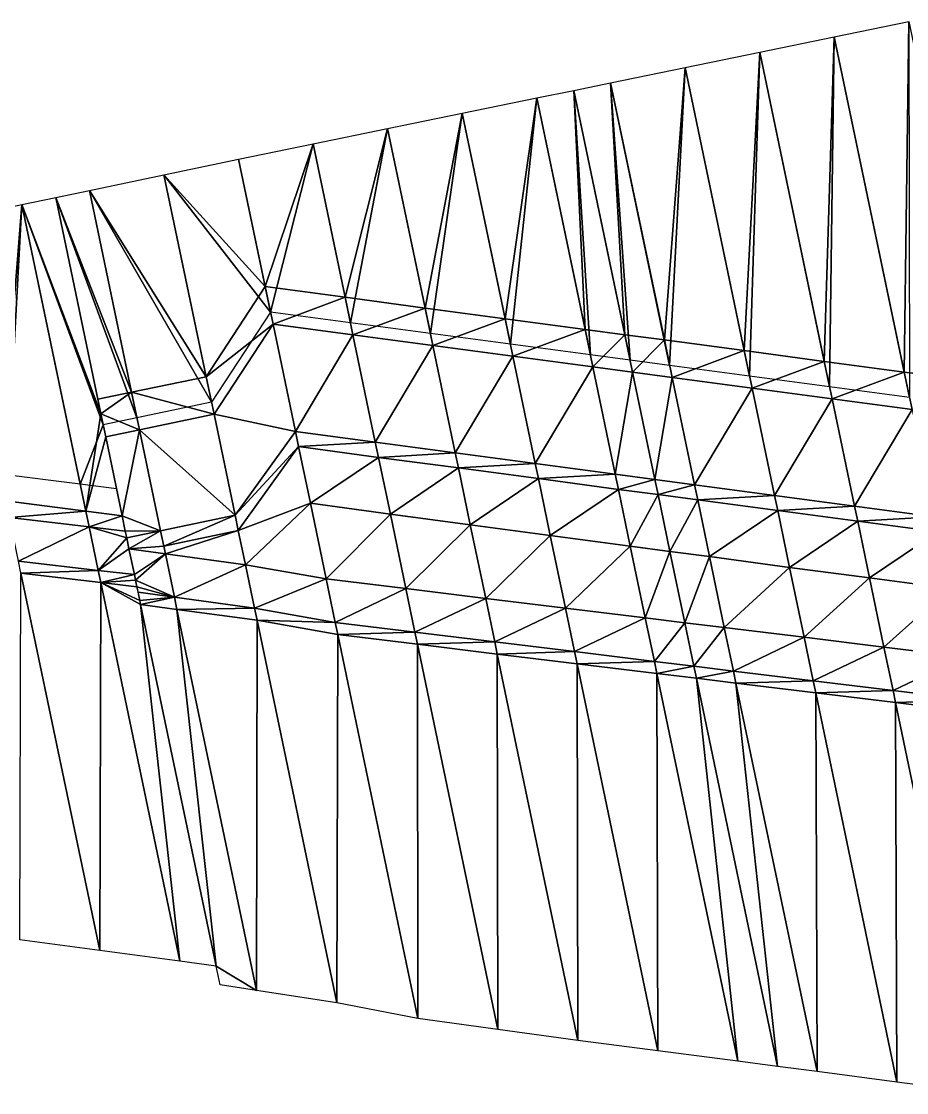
# Model space of a CAD drawing. Header units: metres. Extents: x 1882598 to 1885460, y 3171405 to 3171756.
# Drawn here: x 1883335.12 to 1883346.75, y 3171628.51 to 3171642.58 of the extents above; entities that cross this region are included whole.
import ezdxf

# ---------------------------------------------------------------- set-up
doc = ezdxf.new("R2010")
doc.units = ezdxf.units.M
doc.header["$MEASUREMENT"] = 0
doc.layers.add('Triangles surfaces projet', color=7, linetype='Continuous', true_color=0x848484)

msp = doc.modelspace()

# ---------------------------------------------------------------- linework, layer by layer
at = {"layer": 'Triangles surfaces projet'}
for points in [[(1883346.777, 3171642.58, 150.381), (1883346.717, 3171637.975, 150.27), (1883345.798, 3171642.379, 150.38), (1883346.777, 3171642.58, 150.381)], [(1883346.777, 3171642.58, 150.733), (1883346.787, 3171637.641, 150.611), (1883345.798, 3171642.379, 150.732), (1883346.777, 3171642.58, 150.733)], [(1883346.777, 3171642.58, 150.381), (1883347.766, 3171637.845, 150.262), (1883346.717, 3171637.975, 150.27), (1883346.777, 3171642.58, 150.381)], [(1883344.818, 3171642.177, 150.379), (1883345.798, 3171642.379, 150.38), (1883345.666, 3171638.115, 150.278), (1883344.818, 3171642.177, 150.379)], [(1883345.798, 3171642.379, 150.732), (1883345.736, 3171637.781, 150.62), (1883344.818, 3171642.177, 150.732), (1883345.798, 3171642.379, 150.732)], [(1883345.798, 3171642.379, 150.38), (1883346.717, 3171637.975, 150.27), (1883345.666, 3171638.115, 150.278), (1883345.798, 3171642.379, 150.38)], [(1883346.787, 3171637.641, 150.611), (1883345.736, 3171637.781, 150.62), (1883345.798, 3171642.379, 150.732), (1883346.787, 3171637.641, 150.611)], [(1883344.615, 3171638.256, 150.286), (1883343.839, 3171641.976, 150.379), (1883344.818, 3171642.177, 150.379), (1883344.615, 3171638.256, 150.286)], [(1883344.818, 3171642.177, 150.732), (1883344.685, 3171637.921, 150.628), (1883343.839, 3171641.976, 150.731), (1883344.818, 3171642.177, 150.732)], [(1883344.615, 3171638.256, 150.286), (1883344.818, 3171642.177, 150.379), (1883345.666, 3171638.115, 150.278), (1883344.615, 3171638.256, 150.286)], [(1883345.736, 3171637.781, 150.62), (1883344.685, 3171637.921, 150.628), (1883344.818, 3171642.177, 150.732), (1883345.736, 3171637.781, 150.62)], [(1883342.859, 3171641.775, 150.378), (1883343.839, 3171641.976, 150.379), (1883343.565, 3171638.396, 150.294), (1883342.859, 3171641.775, 150.378)], [(1883343.839, 3171641.976, 150.731), (1883343.634, 3171638.062, 150.636), (1883342.859, 3171641.775, 150.73), (1883343.839, 3171641.976, 150.731)], [(1883343.839, 3171641.976, 150.379), (1883344.615, 3171638.256, 150.286), (1883343.565, 3171638.396, 150.294), (1883343.839, 3171641.976, 150.379)], [(1883344.685, 3171637.921, 150.628), (1883343.634, 3171638.062, 150.636), (1883343.839, 3171641.976, 150.731), (1883344.685, 3171637.921, 150.628)], [(1883342.859, 3171641.775, 150.378), (1883343.044, 3171638.465, 150.298), (1883342.374, 3171641.675, 150.378), (1883342.859, 3171641.775, 150.378)], [(1883343.114, 3171638.131, 150.64), (1883342.374, 3171641.675, 150.73), (1883342.859, 3171641.775, 150.73), (1883343.114, 3171638.131, 150.64)], [(1883343.565, 3171638.396, 150.294), (1883343.044, 3171638.465, 150.298), (1883342.859, 3171641.775, 150.378), (1883343.565, 3171638.396, 150.294)], [(1883343.634, 3171638.062, 150.636), (1883343.114, 3171638.131, 150.64), (1883342.859, 3171641.775, 150.73), (1883343.634, 3171638.062, 150.636)], [(1883341.889, 3171641.576, 150.377), (1883342.374, 3171641.675, 150.378), (1883342.524, 3171638.535, 150.302), (1883341.889, 3171641.576, 150.377)], [(1883342.374, 3171641.675, 150.73), (1883342.594, 3171638.201, 150.644), (1883341.889, 3171641.576, 150.73), (1883342.374, 3171641.675, 150.73)], [(1883342.524, 3171638.535, 150.302), (1883342.374, 3171641.675, 150.378), (1883343.044, 3171638.465, 150.298), (1883342.524, 3171638.535, 150.302)], [(1883342.374, 3171641.675, 150.73), (1883343.114, 3171638.131, 150.64), (1883342.594, 3171638.201, 150.644), (1883342.374, 3171641.675, 150.73)], [(1883341.889, 3171641.576, 150.377), (1883341.473, 3171638.675, 150.31), (1883340.91, 3171641.374, 150.377), (1883341.889, 3171641.576, 150.377)], [(1883341.889, 3171641.576, 150.73), (1883341.543, 3171638.341, 150.652), (1883340.91, 3171641.374, 150.729), (1883341.889, 3171641.576, 150.73)], [(1883341.889, 3171641.576, 150.377), (1883342.524, 3171638.535, 150.302), (1883341.473, 3171638.675, 150.31), (1883341.889, 3171641.576, 150.377)], [(1883342.594, 3171638.201, 150.644), (1883341.543, 3171638.341, 150.652), (1883341.889, 3171641.576, 150.73), (1883342.594, 3171638.201, 150.644)], [(1883340.422, 3171638.815, 150.318), (1883339.93, 3171641.173, 150.376), (1883340.91, 3171641.374, 150.377), (1883340.422, 3171638.815, 150.318)], [(1883340.91, 3171641.374, 150.729), (1883340.492, 3171638.481, 150.66), (1883339.93, 3171641.173, 150.728), (1883340.91, 3171641.374, 150.729)], [(1883340.422, 3171638.815, 150.318), (1883340.91, 3171641.374, 150.377), (1883341.473, 3171638.675, 150.31), (1883340.422, 3171638.815, 150.318)], [(1883341.543, 3171638.341, 150.652), (1883340.492, 3171638.481, 150.66), (1883340.91, 3171641.374, 150.729), (1883341.543, 3171638.341, 150.652)], [(1883339.93, 3171641.173, 150.376), (1883339.371, 3171638.956, 150.326), (1883338.951, 3171640.972, 150.375), (1883339.93, 3171641.173, 150.376)], [(1883339.93, 3171641.173, 150.728), (1883339.441, 3171638.621, 150.668), (1883338.951, 3171640.972, 150.728), (1883339.93, 3171641.173, 150.728)], [(1883339.371, 3171638.956, 150.326), (1883339.93, 3171641.173, 150.376), (1883340.422, 3171638.815, 150.318), (1883339.371, 3171638.956, 150.326)], [(1883340.492, 3171638.481, 150.66), (1883339.441, 3171638.621, 150.668), (1883339.93, 3171641.173, 150.728), (1883340.492, 3171638.481, 150.66)], [(1883338.321, 3171639.096, 150.334), (1883337.971, 3171640.77, 150.374), (1883338.951, 3171640.972, 150.375), (1883338.321, 3171639.096, 150.334)], [(1883338.951, 3171640.972, 150.728), (1883338.39, 3171638.762, 150.676), (1883337.971, 3171640.77, 150.727), (1883338.951, 3171640.972, 150.728)], [(1883338.321, 3171639.096, 150.334), (1883338.951, 3171640.972, 150.375), (1883339.371, 3171638.956, 150.326), (1883338.321, 3171639.096, 150.334)], [(1883339.441, 3171638.621, 150.668), (1883338.39, 3171638.762, 150.676), (1883338.951, 3171640.972, 150.728), (1883339.441, 3171638.621, 150.668)], [(1883337.971, 3171640.77, 150.374), (1883338.321, 3171639.096, 150.334), (1883336.992, 3171640.565, 150.374), (1883337.971, 3171640.77, 150.374)], [(1883337.971, 3171640.77, 150.727), (1883338.39, 3171638.762, 150.676), (1883336.992, 3171640.565, 150.726), (1883337.971, 3171640.77, 150.727)], [(1883337.546, 3171637.913, 150.308), (1883336.014, 3171640.361, 150.373), (1883336.992, 3171640.565, 150.374), (1883337.546, 3171637.913, 150.308)], [(1883336.992, 3171640.565, 150.726), (1883337.616, 3171637.578, 150.65), (1883336.014, 3171640.361, 150.725), (1883336.992, 3171640.565, 150.726)], [(1883338.321, 3171639.096, 150.334), (1883337.546, 3171637.913, 150.308), (1883336.992, 3171640.565, 150.374), (1883338.321, 3171639.096, 150.334)], [(1883337.616, 3171637.578, 150.65), (1883336.992, 3171640.565, 150.726), (1883338.39, 3171638.762, 150.676), (1883337.616, 3171637.578, 150.65)], [(1883336.567, 3171637.708, 150.308), (1883335.569, 3171640.268, 150.373), (1883336.014, 3171640.361, 150.373), (1883336.567, 3171637.708, 150.308)], [(1883336.014, 3171640.361, 150.725), (1883336.637, 3171637.374, 150.649), (1883335.569, 3171640.268, 150.725), (1883336.014, 3171640.361, 150.725)], [(1883336.567, 3171637.708, 150.308), (1883336.014, 3171640.361, 150.373), (1883337.546, 3171637.913, 150.308), (1883336.567, 3171637.708, 150.308)], [(1883336.014, 3171640.361, 150.725), (1883337.616, 3171637.578, 150.65), (1883336.637, 3171637.374, 150.649), (1883336.014, 3171640.361, 150.725)], [(1883335.125, 3171640.175, 150.375), (1883335.569, 3171640.268, 150.375), (1883336.163, 3171637.424, 150.302), (1883335.125, 3171640.175, 150.375)], [(1883335.569, 3171640.268, 150.725), (1883336.192, 3171637.281, 150.649), (1883335.125, 3171640.175, 150.725), (1883335.569, 3171640.268, 150.725)], [(1883336.123, 3171637.616, 150.307), (1883335.569, 3171640.268, 150.373), (1883336.567, 3171637.708, 150.308), (1883336.123, 3171637.616, 150.307)], [(1883336.637, 3171637.374, 150.649), (1883336.192, 3171637.281, 150.649), (1883335.569, 3171640.268, 150.725), (1883336.637, 3171637.374, 150.649)], [(1883334.915, 3171636.284, 150.28), (1883334.146, 3171639.97, 150.374), (1883335.125, 3171640.175, 150.375), (1883334.915, 3171636.284, 150.28)], [(1883335.125, 3171640.175, 150.725), (1883334.842, 3171636.635, 150.639), (1883334.146, 3171639.97, 150.724), (1883335.125, 3171640.175, 150.725)], [(1883335.125, 3171640.175, 150.725), (1883335.892, 3171636.5, 150.631), (1883334.842, 3171636.635, 150.639), (1883335.125, 3171640.175, 150.725)], [(1883335.965, 3171636.149, 150.272), (1883334.915, 3171636.284, 150.28), (1883335.125, 3171640.175, 150.375), (1883335.965, 3171636.149, 150.272)], [(1883335.965, 3171636.149, 150.272), (1883335.125, 3171640.175, 150.375), (1883336.163, 3171637.424, 150.302), (1883335.965, 3171636.149, 150.272)], [(1883335.892, 3171636.5, 150.631), (1883335.125, 3171640.175, 150.725), (1883336.192, 3171637.281, 150.649), (1883335.892, 3171636.5, 150.631)], [(1883337.546, 3171637.913, 150.308), (1883338.321, 3171639.096, 150.334), (1883338.424, 3171638.603, 150.838), (1883337.546, 3171637.913, 150.308)], [(1883339.371, 3171638.956, 150.326), (1883338.424, 3171638.603, 150.838), (1883338.321, 3171639.096, 150.334), (1883339.371, 3171638.956, 150.326)], [(1883339.371, 3171638.956, 150.326), (1883339.474, 3171638.462, 150.83), (1883338.424, 3171638.603, 150.838), (1883339.371, 3171638.956, 150.326)], [(1883339.474, 3171638.462, 150.83), (1883339.371, 3171638.956, 150.326), (1883340.422, 3171638.815, 150.318), (1883339.474, 3171638.462, 150.83)], [(1883339.474, 3171638.462, 150.83), (1883340.422, 3171638.815, 150.318), (1883340.525, 3171638.322, 150.822), (1883339.474, 3171638.462, 150.83)], [(1883340.525, 3171638.322, 150.822), (1883340.422, 3171638.815, 150.318), (1883341.473, 3171638.675, 150.31), (1883340.525, 3171638.322, 150.822)], [(1883341.473, 3171638.675, 150.31), (1883341.576, 3171638.182, 150.814), (1883340.525, 3171638.322, 150.822), (1883341.473, 3171638.675, 150.31)], [(1883342.524, 3171638.535, 150.302), (1883341.576, 3171638.182, 150.814), (1883341.473, 3171638.675, 150.31), (1883342.524, 3171638.535, 150.302)], [(1883337.649, 3171637.419, 150.812), (1883337.546, 3171637.913, 150.308), (1883338.424, 3171638.603, 150.838), (1883337.649, 3171637.419, 150.812)], [(1883338.718, 3171637.194, 150.867), (1883337.649, 3171637.419, 150.812), (1883338.424, 3171638.603, 150.838), (1883338.718, 3171637.194, 150.867)], [(1883338.718, 3171637.194, 150.867), (1883338.424, 3171638.603, 150.838), (1883339.474, 3171638.462, 150.83), (1883338.718, 3171637.194, 150.867)], [(1883342.524, 3171638.535, 150.302), (1883342.627, 3171638.042, 150.806), (1883341.576, 3171638.182, 150.814), (1883342.524, 3171638.535, 150.302)], [(1883343.044, 3171638.465, 150.298), (1883342.627, 3171638.042, 150.806), (1883342.524, 3171638.535, 150.302), (1883343.044, 3171638.465, 150.298)], [(1883338.718, 3171637.194, 150.867), (1883339.474, 3171638.462, 150.83), (1883339.768, 3171637.054, 150.859), (1883338.718, 3171637.194, 150.867)], [(1883339.474, 3171638.462, 150.83), (1883340.525, 3171638.322, 150.822), (1883339.768, 3171637.054, 150.859), (1883339.474, 3171638.462, 150.83)], [(1883343.044, 3171638.465, 150.298), (1883343.147, 3171637.972, 150.802), (1883342.627, 3171638.042, 150.806), (1883343.044, 3171638.465, 150.298)], [(1883343.565, 3171638.396, 150.294), (1883343.147, 3171637.972, 150.802), (1883343.044, 3171638.465, 150.298), (1883343.565, 3171638.396, 150.294)], [(1883343.668, 3171637.903, 150.798), (1883343.147, 3171637.972, 150.802), (1883343.565, 3171638.396, 150.294), (1883343.668, 3171637.903, 150.798)], [(1883343.565, 3171638.396, 150.294), (1883344.615, 3171638.256, 150.286), (1883343.668, 3171637.903, 150.798), (1883343.565, 3171638.396, 150.294)], [(1883340.819, 3171636.914, 150.851), (1883339.768, 3171637.054, 150.859), (1883340.525, 3171638.322, 150.822), (1883340.819, 3171636.914, 150.851)], [(1883340.525, 3171638.322, 150.822), (1883341.576, 3171638.182, 150.814), (1883340.819, 3171636.914, 150.851), (1883340.525, 3171638.322, 150.822)], [(1883344.718, 3171637.762, 150.79), (1883343.668, 3171637.903, 150.798), (1883344.615, 3171638.256, 150.286), (1883344.718, 3171637.762, 150.79)], [(1883344.718, 3171637.762, 150.79), (1883344.615, 3171638.256, 150.286), (1883345.666, 3171638.115, 150.278), (1883344.718, 3171637.762, 150.79)], [(1883340.819, 3171636.914, 150.851), (1883341.576, 3171638.182, 150.814), (1883341.87, 3171636.774, 150.843), (1883340.819, 3171636.914, 150.851)], [(1883341.87, 3171636.774, 150.843), (1883341.576, 3171638.182, 150.814), (1883342.627, 3171638.042, 150.806), (1883341.87, 3171636.774, 150.843)], [(1883344.718, 3171637.762, 150.79), (1883345.666, 3171638.115, 150.278), (1883345.769, 3171637.622, 150.782), (1883344.718, 3171637.762, 150.79)], [(1883346.717, 3171637.975, 150.27), (1883345.769, 3171637.622, 150.782), (1883345.666, 3171638.115, 150.278), (1883346.717, 3171637.975, 150.27)], [(1883342.921, 3171636.633, 150.835), (1883341.87, 3171636.774, 150.843), (1883342.627, 3171638.042, 150.806), (1883342.921, 3171636.633, 150.835)], [(1883343.147, 3171637.972, 150.802), (1883342.921, 3171636.633, 150.835), (1883342.627, 3171638.042, 150.806), (1883343.147, 3171637.972, 150.802)], [(1883342.921, 3171636.633, 150.835), (1883343.147, 3171637.972, 150.802), (1883343.441, 3171636.564, 150.831), (1883342.921, 3171636.633, 150.835)], [(1883343.441, 3171636.564, 150.831), (1883343.147, 3171637.972, 150.802), (1883343.668, 3171637.903, 150.798), (1883343.441, 3171636.564, 150.831)], [(1883346.82, 3171637.482, 150.774), (1883345.769, 3171637.622, 150.782), (1883346.717, 3171637.975, 150.27), (1883346.82, 3171637.482, 150.774)], [(1883346.717, 3171637.975, 150.27), (1883347.766, 3171637.845, 150.262), (1883346.82, 3171637.482, 150.774), (1883346.717, 3171637.975, 150.27)], [(1883337.649, 3171637.419, 150.812), (1883336.567, 3171637.708, 150.308), (1883337.546, 3171637.913, 150.308), (1883337.649, 3171637.419, 150.812)], [(1883343.441, 3171636.564, 150.831), (1883343.668, 3171637.903, 150.798), (1883343.961, 3171636.494, 150.827), (1883343.441, 3171636.564, 150.831)], [(1883343.668, 3171637.903, 150.798), (1883344.718, 3171637.762, 150.79), (1883343.961, 3171636.494, 150.827), (1883343.668, 3171637.903, 150.798)], [(1883336.163, 3171637.424, 150.503), (1883336.123, 3171637.616, 150.307), (1883336.567, 3171637.708, 150.308), (1883336.163, 3171637.424, 150.503)], [(1883336.163, 3171637.424, 150.503), (1883336.567, 3171637.708, 150.308), (1883336.67, 3171637.215, 150.812), (1883336.163, 3171637.424, 150.503)], [(1883337.649, 3171637.419, 150.812), (1883336.67, 3171637.215, 150.812), (1883336.567, 3171637.708, 150.308), (1883337.649, 3171637.419, 150.812)], [(1883345.012, 3171636.354, 150.819), (1883343.961, 3171636.494, 150.827), (1883344.718, 3171637.762, 150.79), (1883345.012, 3171636.354, 150.819)], [(1883345.769, 3171637.622, 150.782), (1883345.012, 3171636.354, 150.819), (1883344.718, 3171637.762, 150.79), (1883345.769, 3171637.622, 150.782)], [(1883345.012, 3171636.354, 150.819), (1883345.769, 3171637.622, 150.782), (1883346.063, 3171636.214, 150.811), (1883345.012, 3171636.354, 150.819)], [(1883345.769, 3171637.622, 150.782), (1883346.82, 3171637.482, 150.774), (1883346.063, 3171636.214, 150.811), (1883345.769, 3171637.622, 150.782)], [(1883336.226, 3171637.122, 150.295), (1883335.965, 3171636.149, 150.272), (1883336.163, 3171637.424, 150.302), (1883336.226, 3171637.122, 150.295)], [(1883336.67, 3171637.215, 150.812), (1883336.226, 3171637.122, 150.811), (1883336.163, 3171637.424, 150.503), (1883336.67, 3171637.215, 150.812)], [(1883337.649, 3171637.419, 150.812), (1883337.926, 3171636.094, 150.84), (1883336.67, 3171637.215, 150.812), (1883337.649, 3171637.419, 150.812)], [(1883338.718, 3171637.194, 150.867), (1883337.926, 3171636.094, 150.84), (1883337.649, 3171637.419, 150.812), (1883338.718, 3171637.194, 150.867)], [(1883346.063, 3171636.214, 150.811), (1883346.82, 3171637.482, 150.774), (1883347.114, 3171636.074, 150.803), (1883346.063, 3171636.214, 150.811)], [(1883335.892, 3171636.5, 150.631), (1883336.192, 3171637.281, 150.649), (1883336.368, 3171636.439, 150.627), (1883335.892, 3171636.5, 150.631)], [(1883336.226, 3171637.122, 150.295), (1883336.442, 3171636.087, 150.268), (1883335.965, 3171636.149, 150.272), (1883336.226, 3171637.122, 150.295)], [(1883336.442, 3171636.087, 150.832), (1883336.226, 3171637.122, 150.811), (1883336.67, 3171637.215, 150.812), (1883336.442, 3171636.087, 150.832)], [(1883336.947, 3171635.889, 150.839), (1883336.442, 3171636.087, 150.832), (1883336.67, 3171637.215, 150.812), (1883336.947, 3171635.889, 150.839)], [(1883336.947, 3171635.889, 150.839), (1883336.67, 3171637.215, 150.812), (1883337.926, 3171636.094, 150.84), (1883336.947, 3171635.889, 150.839)], [(1883338.759, 3171636.995, 151.071), (1883337.926, 3171636.094, 150.84), (1883338.718, 3171637.194, 150.867), (1883338.759, 3171636.995, 151.071)], [(1883338.759, 3171636.995, 151.071), (1883338.718, 3171637.194, 150.867), (1883339.768, 3171637.054, 150.859), (1883338.759, 3171636.995, 151.071)], [(1883337.967, 3171635.894, 151.044), (1883337.926, 3171636.094, 150.84), (1883338.759, 3171636.995, 151.071), (1883337.967, 3171635.894, 151.044)], [(1883338.915, 3171636.25, 151.086), (1883337.967, 3171635.894, 151.044), (1883338.759, 3171636.995, 151.071), (1883338.915, 3171636.25, 151.086)], [(1883338.759, 3171636.995, 151.071), (1883339.768, 3171637.054, 150.859), (1883339.81, 3171636.854, 151.063), (1883338.759, 3171636.995, 151.071)], [(1883338.915, 3171636.25, 151.086), (1883338.759, 3171636.995, 151.071), (1883339.81, 3171636.854, 151.063), (1883338.915, 3171636.25, 151.086)], [(1883339.768, 3171637.054, 150.859), (1883340.819, 3171636.914, 150.851), (1883339.81, 3171636.854, 151.063), (1883339.768, 3171637.054, 150.859)], [(1883339.966, 3171636.109, 151.078), (1883338.915, 3171636.25, 151.086), (1883339.81, 3171636.854, 151.063), (1883339.966, 3171636.109, 151.078)], [(1883339.81, 3171636.854, 151.063), (1883340.819, 3171636.914, 150.851), (1883340.861, 3171636.714, 151.055), (1883339.81, 3171636.854, 151.063)], [(1883340.861, 3171636.714, 151.055), (1883339.966, 3171636.109, 151.078), (1883339.81, 3171636.854, 151.063), (1883340.861, 3171636.714, 151.055)], [(1883341.87, 3171636.774, 150.843), (1883340.861, 3171636.714, 151.055), (1883340.819, 3171636.914, 150.851), (1883341.87, 3171636.774, 150.843)], [(1883341.016, 3171635.969, 151.07), (1883339.966, 3171636.109, 151.078), (1883340.861, 3171636.714, 151.055), (1883341.016, 3171635.969, 151.07)], [(1883340.861, 3171636.714, 151.055), (1883341.87, 3171636.774, 150.843), (1883341.912, 3171636.574, 151.047), (1883340.861, 3171636.714, 151.055)], [(1883341.912, 3171636.574, 151.047), (1883341.016, 3171635.969, 151.07), (1883340.861, 3171636.714, 151.055), (1883341.912, 3171636.574, 151.047)], [(1883342.921, 3171636.633, 150.835), (1883341.912, 3171636.574, 151.047), (1883341.87, 3171636.774, 150.843), (1883342.921, 3171636.633, 150.835)], [(1883341.912, 3171636.574, 151.047), (1883342.067, 3171635.829, 151.062), (1883341.016, 3171635.969, 151.07), (1883341.912, 3171636.574, 151.047)], [(1883342.921, 3171636.633, 150.835), (1883342.963, 3171636.433, 151.039), (1883341.912, 3171636.574, 151.047), (1883342.921, 3171636.633, 150.835)], [(1883342.963, 3171636.433, 151.039), (1883342.067, 3171635.829, 151.062), (1883341.912, 3171636.574, 151.047), (1883342.963, 3171636.433, 151.039)], [(1883342.963, 3171636.433, 151.039), (1883342.921, 3171636.633, 150.835), (1883343.441, 3171636.564, 150.831), (1883342.963, 3171636.433, 151.039)], [(1883343.483, 3171636.364, 151.035), (1883342.963, 3171636.433, 151.039), (1883343.441, 3171636.564, 150.831), (1883343.483, 3171636.364, 151.035)], [(1883343.483, 3171636.364, 151.035), (1883343.441, 3171636.564, 150.831), (1883343.961, 3171636.494, 150.827), (1883343.483, 3171636.364, 151.035)], [(1883343.118, 3171635.689, 151.054), (1883342.067, 3171635.829, 151.062), (1883342.963, 3171636.433, 151.039), (1883343.118, 3171635.689, 151.054)], [(1883343.483, 3171636.364, 151.035), (1883343.118, 3171635.689, 151.054), (1883342.963, 3171636.433, 151.039), (1883343.483, 3171636.364, 151.035)], [(1883343.961, 3171636.494, 150.827), (1883344.003, 3171636.295, 151.031), (1883343.483, 3171636.364, 151.035), (1883343.961, 3171636.494, 150.827)], [(1883345.012, 3171636.354, 150.819), (1883344.003, 3171636.295, 151.031), (1883343.961, 3171636.494, 150.827), (1883345.012, 3171636.354, 150.819)], [(1883334.961, 3171636.063, 150.054), (1883334.915, 3171636.284, 150.28), (1883335.965, 3171636.149, 150.272), (1883334.961, 3171636.063, 150.054)], [(1883343.638, 3171635.619, 151.05), (1883343.118, 3171635.689, 151.054), (1883343.483, 3171636.364, 151.035), (1883343.638, 3171635.619, 151.05)], [(1883343.638, 3171635.619, 151.05), (1883343.483, 3171636.364, 151.035), (1883344.003, 3171636.295, 151.031), (1883343.638, 3171635.619, 151.05)], [(1883344.003, 3171636.295, 151.031), (1883344.159, 3171635.55, 151.046), (1883343.638, 3171635.619, 151.05), (1883344.003, 3171636.295, 151.031)], [(1883344.003, 3171636.295, 151.031), (1883345.012, 3171636.354, 150.819), (1883345.054, 3171636.154, 151.023), (1883344.003, 3171636.295, 151.031)], [(1883345.054, 3171636.154, 151.023), (1883344.159, 3171635.55, 151.046), (1883344.003, 3171636.295, 151.031), (1883345.054, 3171636.154, 151.023)], [(1883346.063, 3171636.214, 150.811), (1883345.054, 3171636.154, 151.023), (1883345.012, 3171636.354, 150.819), (1883346.063, 3171636.214, 150.811)], [(1883335.965, 3171636.149, 150.272), (1883336.009, 3171635.94, 150.059), (1883334.961, 3171636.063, 150.054), (1883335.965, 3171636.149, 150.272)], [(1883336.009, 3171635.94, 150.059), (1883335.965, 3171636.149, 150.272), (1883336.442, 3171636.087, 150.268), (1883336.009, 3171635.94, 150.059)], [(1883338.915, 3171636.25, 151.086), (1883338.061, 3171635.444, 150.067), (1883337.967, 3171635.894, 151.044), (1883338.915, 3171636.25, 151.086)], [(1883338.915, 3171636.25, 151.086), (1883339.122, 3171635.257, 150.072), (1883338.061, 3171635.444, 150.067), (1883338.915, 3171636.25, 151.086)], [(1883339.966, 3171636.109, 151.078), (1883339.122, 3171635.257, 150.072), (1883338.915, 3171636.25, 151.086), (1883339.966, 3171636.109, 151.078)], [(1883344.159, 3171635.55, 151.046), (1883345.054, 3171636.154, 151.023), (1883345.209, 3171635.409, 151.038), (1883344.159, 3171635.55, 151.046)], [(1883346.063, 3171636.214, 150.811), (1883346.105, 3171636.014, 151.015), (1883345.054, 3171636.154, 151.023), (1883346.063, 3171636.214, 150.811)], [(1883345.209, 3171635.409, 151.038), (1883345.054, 3171636.154, 151.023), (1883346.105, 3171636.014, 151.015), (1883345.209, 3171635.409, 151.038)], [(1883347.114, 3171636.074, 150.803), (1883346.105, 3171636.014, 151.015), (1883346.063, 3171636.214, 150.811), (1883347.114, 3171636.074, 150.803)], [(1883336.009, 3171635.94, 150.059), (1883335.08, 3171635.492, 150.054), (1883334.961, 3171636.063, 150.054), (1883336.009, 3171635.94, 150.059)], [(1883336.442, 3171636.087, 150.268), (1883336.484, 3171635.884, 150.061), (1883336.009, 3171635.94, 150.059), (1883336.442, 3171636.087, 150.268)], [(1883336.484, 3171635.884, 150.837), (1883336.442, 3171636.087, 150.832), (1883336.947, 3171635.889, 150.839), (1883336.484, 3171635.884, 150.837)], [(1883336.989, 3171635.689, 151.043), (1883336.947, 3171635.889, 150.839), (1883337.926, 3171636.094, 150.84), (1883336.989, 3171635.689, 151.043)], [(1883337.926, 3171636.094, 150.84), (1883337.967, 3171635.894, 151.044), (1883336.989, 3171635.689, 151.043), (1883337.926, 3171636.094, 150.84)], [(1883340.17, 3171635.129, 150.076), (1883339.122, 3171635.257, 150.072), (1883339.966, 3171636.109, 151.078), (1883340.17, 3171635.129, 150.076)], [(1883340.17, 3171635.129, 150.076), (1883339.966, 3171636.109, 151.078), (1883341.016, 3171635.969, 151.07), (1883340.17, 3171635.129, 150.076)], [(1883346.105, 3171636.014, 151.015), (1883346.26, 3171635.269, 151.03), (1883345.209, 3171635.409, 151.038), (1883346.105, 3171636.014, 151.015)], [(1883346.105, 3171636.014, 151.015), (1883347.114, 3171636.074, 150.803), (1883347.156, 3171635.874, 151.007), (1883346.105, 3171636.014, 151.015)], [(1883346.26, 3171635.269, 151.03), (1883346.105, 3171636.014, 151.015), (1883347.156, 3171635.874, 151.007), (1883346.26, 3171635.269, 151.03)], [(1883335.08, 3171635.492, 150.054), (1883336.009, 3171635.94, 150.059), (1883336.128, 3171635.369, 150.059), (1883335.08, 3171635.492, 150.054)], [(1883336.009, 3171635.94, 150.059), (1883336.484, 3171635.884, 150.061), (1883336.502, 3171635.796, 150.061), (1883336.009, 3171635.94, 150.059)], [(1883336.502, 3171635.796, 150.061), (1883336.128, 3171635.369, 150.059), (1883336.009, 3171635.94, 150.059), (1883336.502, 3171635.796, 150.061)], [(1883336.484, 3171635.884, 150.837), (1883336.947, 3171635.889, 150.839), (1883336.502, 3171635.796, 150.838), (1883336.484, 3171635.884, 150.837)], [(1883336.502, 3171635.796, 150.838), (1883336.947, 3171635.889, 150.839), (1883336.532, 3171635.653, 150.985), (1883336.502, 3171635.796, 150.838)], [(1883336.532, 3171635.653, 150.985), (1883336.947, 3171635.889, 150.839), (1883336.989, 3171635.689, 151.043), (1883336.532, 3171635.653, 150.985)], [(1883337.967, 3171635.894, 151.044), (1883337.01, 3171635.588, 150.063), (1883336.989, 3171635.689, 151.043), (1883337.967, 3171635.894, 151.044)], [(1883337.967, 3171635.894, 151.044), (1883338.061, 3171635.444, 150.067), (1883337.01, 3171635.588, 150.063), (1883337.967, 3171635.894, 151.044)], [(1883340.17, 3171635.129, 150.076), (1883341.016, 3171635.969, 151.07), (1883341.219, 3171635.001, 150.081), (1883340.17, 3171635.129, 150.076)], [(1883342.067, 3171635.829, 151.062), (1883341.219, 3171635.001, 150.081), (1883341.016, 3171635.969, 151.07), (1883342.067, 3171635.829, 151.062)], [(1883347.311, 3171635.129, 151.022), (1883346.26, 3171635.269, 151.03), (1883347.156, 3171635.874, 151.007), (1883347.311, 3171635.129, 151.022)], [(1883336.128, 3171635.369, 150.059), (1883336.502, 3171635.796, 150.061), (1883336.532, 3171635.653, 150.061), (1883336.128, 3171635.369, 150.059)], [(1883342.267, 3171634.873, 150.085), (1883341.219, 3171635.001, 150.081), (1883342.067, 3171635.829, 151.062), (1883342.267, 3171634.873, 150.085)], [(1883342.067, 3171635.829, 151.062), (1883343.118, 3171635.689, 151.054), (1883342.267, 3171634.873, 150.085), (1883342.067, 3171635.829, 151.062)], [(1883336.128, 3171635.369, 150.059), (1883336.532, 3171635.653, 150.061), (1883336.603, 3171635.314, 150.061), (1883336.128, 3171635.369, 150.059)], [(1883337.01, 3171635.588, 150.063), (1883336.532, 3171635.653, 150.985), (1883336.989, 3171635.689, 151.043), (1883337.01, 3171635.588, 150.063)], [(1883337.01, 3171635.588, 150.063), (1883336.603, 3171635.314, 150.061), (1883336.532, 3171635.653, 150.061), (1883337.01, 3171635.588, 150.063)], [(1883337.01, 3171635.588, 150.063), (1883336.618, 3171635.241, 150.061), (1883336.603, 3171635.314, 150.061), (1883337.01, 3171635.588, 150.063)], [(1883336.618, 3171635.241, 150.061), (1883337.01, 3171635.588, 150.063), (1883337.129, 3171635.017, 150.063), (1883336.618, 3171635.241, 150.061)], [(1883338.061, 3171635.444, 150.067), (1883337.129, 3171635.017, 150.063), (1883337.01, 3171635.588, 150.063), (1883338.061, 3171635.444, 150.067)], [(1883342.267, 3171634.873, 150.085), (1883343.118, 3171635.689, 151.054), (1883343.315, 3171634.745, 150.09), (1883342.267, 3171634.873, 150.085)], [(1883343.315, 3171634.745, 150.09), (1883343.118, 3171635.689, 151.054), (1883343.638, 3171635.619, 151.05), (1883343.315, 3171634.745, 150.09)], [(1883343.834, 3171634.681, 150.092), (1883343.315, 3171634.745, 150.09), (1883343.638, 3171635.619, 151.05), (1883343.834, 3171634.681, 150.092)], [(1883343.834, 3171634.681, 150.092), (1883343.638, 3171635.619, 151.05), (1883344.159, 3171635.55, 151.046), (1883343.834, 3171634.681, 150.092)], [(1883335.08, 3171635.492, 150.054), (1883336.128, 3171635.369, 150.059), (1883335.113, 3171635.334, 150.216), (1883335.08, 3171635.492, 150.054)], [(1883338.18, 3171634.874, 150.067), (1883337.129, 3171635.017, 150.063), (1883338.061, 3171635.444, 150.067), (1883338.18, 3171634.874, 150.067)], [(1883338.061, 3171635.444, 150.067), (1883339.122, 3171635.257, 150.072), (1883338.18, 3171634.874, 150.067), (1883338.061, 3171635.444, 150.067)], [(1883343.834, 3171634.681, 150.092), (1883344.159, 3171635.55, 151.046), (1883344.353, 3171634.618, 150.094), (1883343.834, 3171634.681, 150.092)], [(1883344.159, 3171635.55, 151.046), (1883345.209, 3171635.409, 151.038), (1883344.353, 3171634.618, 150.094), (1883344.159, 3171635.55, 151.046)], [(1883335.098, 3171630.514, 153.578), (1883335.113, 3171635.334, 150.216), (1883336.149, 3171630.375, 153.593), (1883335.098, 3171630.514, 153.578)], [(1883336.128, 3171635.369, 150.059), (1883336.161, 3171635.211, 150.22), (1883335.113, 3171635.334, 150.216), (1883336.128, 3171635.369, 150.059)], [(1883335.113, 3171635.334, 150.216), (1883336.161, 3171635.211, 150.22), (1883336.149, 3171630.375, 153.593), (1883335.113, 3171635.334, 150.216)], [(1883336.128, 3171635.369, 150.059), (1883336.603, 3171635.314, 150.061), (1883336.161, 3171635.211, 150.22), (1883336.128, 3171635.369, 150.059)], [(1883336.618, 3171635.241, 150.135), (1883336.161, 3171635.211, 150.22), (1883336.603, 3171635.314, 150.061), (1883336.618, 3171635.241, 150.135)], [(1883345.209, 3171635.409, 151.038), (1883345.401, 3171634.49, 150.099), (1883344.353, 3171634.618, 150.094), (1883345.209, 3171635.409, 151.038)], [(1883345.401, 3171634.49, 150.099), (1883345.209, 3171635.409, 151.038), (1883346.26, 3171635.269, 151.03), (1883345.401, 3171634.49, 150.099)], [(1883337.199, 3171630.235, 153.61), (1883336.149, 3171630.375, 153.593), (1883336.161, 3171635.211, 150.22), (1883337.199, 3171630.235, 153.61)], [(1883336.161, 3171635.211, 150.22), (1883336.618, 3171635.241, 150.135), (1883336.636, 3171635.155, 150.222), (1883336.161, 3171635.211, 150.22)], [(1883336.161, 3171635.211, 150.22), (1883336.685, 3171634.923, 150.381), (1883337.199, 3171630.235, 153.61), (1883336.161, 3171635.211, 150.22)], [(1883336.161, 3171635.211, 150.22), (1883336.636, 3171635.155, 150.222), (1883336.674, 3171634.975, 150.345), (1883336.161, 3171635.211, 150.22)], [(1883336.161, 3171635.211, 150.22), (1883336.674, 3171634.975, 150.345), (1883336.685, 3171634.923, 150.381), (1883336.161, 3171635.211, 150.22)], [(1883337.129, 3171635.017, 150.063), (1883336.636, 3171635.155, 150.061), (1883336.618, 3171635.241, 150.061), (1883337.129, 3171635.017, 150.063)], [(1883337.129, 3171635.017, 150.063), (1883336.651, 3171635.082, 150.061), (1883336.636, 3171635.155, 150.061), (1883337.129, 3171635.017, 150.063)], [(1883339.241, 3171634.686, 150.072), (1883338.18, 3171634.874, 150.067), (1883339.122, 3171635.257, 150.072), (1883339.241, 3171634.686, 150.072)], [(1883340.17, 3171635.129, 150.076), (1883339.241, 3171634.686, 150.072), (1883339.122, 3171635.257, 150.072), (1883340.17, 3171635.129, 150.076)], [(1883345.401, 3171634.49, 150.099), (1883346.26, 3171635.269, 151.03), (1883346.45, 3171634.362, 150.103), (1883345.401, 3171634.49, 150.099)], [(1883347.311, 3171635.129, 151.022), (1883346.45, 3171634.362, 150.103), (1883346.26, 3171635.269, 151.03), (1883347.311, 3171635.129, 151.022)], [(1883336.674, 3171634.975, 150.17), (1883336.651, 3171635.082, 150.061), (1883337.129, 3171635.017, 150.063), (1883336.674, 3171634.975, 150.17)], [(1883337.129, 3171635.017, 150.063), (1883336.685, 3171634.923, 150.224), (1883336.674, 3171634.975, 150.17), (1883337.129, 3171635.017, 150.063)], [(1883337.162, 3171634.857, 150.226), (1883336.685, 3171634.923, 150.224), (1883337.129, 3171635.017, 150.063), (1883337.162, 3171634.857, 150.226)], [(1883337.129, 3171635.017, 150.063), (1883338.18, 3171634.874, 150.067), (1883337.162, 3171634.857, 150.226), (1883337.129, 3171635.017, 150.063)], [(1883340.289, 3171634.558, 150.076), (1883339.241, 3171634.686, 150.072), (1883340.17, 3171635.129, 150.076), (1883340.289, 3171634.558, 150.076)], [(1883341.219, 3171635.001, 150.081), (1883340.289, 3171634.558, 150.076), (1883340.17, 3171635.129, 150.076), (1883341.219, 3171635.001, 150.081)], [(1883346.45, 3171634.362, 150.103), (1883347.311, 3171635.129, 151.022), (1883347.498, 3171634.234, 150.108), (1883346.45, 3171634.362, 150.103)], [(1883337.676, 3171630.172, 153.617), (1883337.199, 3171630.235, 153.61), (1883336.685, 3171634.923, 150.381), (1883337.676, 3171630.172, 153.617)], [(1883337.676, 3171630.172, 153.46), (1883336.685, 3171634.923, 150.224), (1883337.162, 3171634.857, 150.226), (1883337.676, 3171630.172, 153.46)], [(1883338.214, 3171634.714, 150.231), (1883337.162, 3171634.857, 150.226), (1883338.18, 3171634.874, 150.067), (1883338.214, 3171634.714, 150.231)], [(1883338.214, 3171634.714, 150.231), (1883338.18, 3171634.874, 150.067), (1883339.241, 3171634.686, 150.072), (1883338.214, 3171634.714, 150.231)], [(1883340.289, 3171634.558, 150.076), (1883341.219, 3171635.001, 150.081), (1883341.338, 3171634.43, 150.081), (1883340.289, 3171634.558, 150.076)], [(1883341.338, 3171634.43, 150.081), (1883341.219, 3171635.001, 150.081), (1883342.267, 3171634.873, 150.085), (1883341.338, 3171634.43, 150.081)], [(1883341.338, 3171634.43, 150.081), (1883342.267, 3171634.873, 150.085), (1883342.386, 3171634.302, 150.085), (1883341.338, 3171634.43, 150.081)], [(1883342.386, 3171634.302, 150.085), (1883342.267, 3171634.873, 150.085), (1883343.315, 3171634.745, 150.09), (1883342.386, 3171634.302, 150.085)], [(1883337.676, 3171630.172, 153.46), (1883337.162, 3171634.857, 150.226), (1883338.207, 3171629.852, 153.635), (1883337.676, 3171630.172, 153.46)], [(1883337.162, 3171634.857, 150.226), (1883338.214, 3171634.714, 150.231), (1883338.207, 3171629.852, 153.635), (1883337.162, 3171634.857, 150.226)], [(1883342.386, 3171634.302, 150.085), (1883343.315, 3171634.745, 150.09), (1883343.434, 3171634.174, 150.09), (1883342.386, 3171634.302, 150.085)], [(1883343.315, 3171634.745, 150.09), (1883343.834, 3171634.681, 150.092), (1883343.434, 3171634.174, 150.09), (1883343.315, 3171634.745, 150.09)], [(1883338.214, 3171634.714, 150.231), (1883339.262, 3171629.69, 153.652), (1883338.207, 3171629.852, 153.635), (1883338.214, 3171634.714, 150.231)], [(1883339.262, 3171629.69, 153.652), (1883338.214, 3171634.714, 150.231), (1883339.274, 3171634.526, 150.235), (1883339.262, 3171629.69, 153.652)], [(1883339.274, 3171634.526, 150.235), (1883338.214, 3171634.714, 150.231), (1883339.241, 3171634.686, 150.072), (1883339.274, 3171634.526, 150.235)], [(1883339.274, 3171634.526, 150.235), (1883339.241, 3171634.686, 150.072), (1883340.289, 3171634.558, 150.076), (1883339.274, 3171634.526, 150.235)], [(1883343.953, 3171634.111, 150.092), (1883343.434, 3171634.174, 150.09), (1883343.834, 3171634.681, 150.092), (1883343.953, 3171634.111, 150.092)], [(1883344.353, 3171634.618, 150.094), (1883343.953, 3171634.111, 150.092), (1883343.834, 3171634.681, 150.092), (1883344.353, 3171634.618, 150.094)], [(1883343.953, 3171634.111, 150.092), (1883344.353, 3171634.618, 150.094), (1883344.472, 3171634.047, 150.094), (1883343.953, 3171634.111, 150.092)], [(1883344.353, 3171634.618, 150.094), (1883345.401, 3171634.49, 150.099), (1883344.472, 3171634.047, 150.094), (1883344.353, 3171634.618, 150.094)], [(1883339.262, 3171629.69, 153.652), (1883339.274, 3171634.526, 150.235), (1883340.327, 3171629.481, 153.671), (1883339.262, 3171629.69, 153.652)], [(1883340.289, 3171634.558, 150.076), (1883340.323, 3171634.398, 150.24), (1883339.274, 3171634.526, 150.235), (1883340.289, 3171634.558, 150.076)], [(1883339.274, 3171634.526, 150.235), (1883340.323, 3171634.398, 150.24), (1883340.327, 3171629.481, 153.671), (1883339.274, 3171634.526, 150.235)], [(1883340.323, 3171634.398, 150.24), (1883340.289, 3171634.558, 150.076), (1883341.338, 3171634.43, 150.081), (1883340.323, 3171634.398, 150.24)], [(1883345.52, 3171633.919, 150.099), (1883344.472, 3171634.047, 150.094), (1883345.401, 3171634.49, 150.099), (1883345.52, 3171633.919, 150.099)], [(1883345.401, 3171634.49, 150.099), (1883346.45, 3171634.362, 150.103), (1883345.52, 3171633.919, 150.099), (1883345.401, 3171634.49, 150.099)], [(1883340.323, 3171634.398, 150.24), (1883341.338, 3171634.43, 150.081), (1883341.371, 3171634.27, 150.244), (1883340.323, 3171634.398, 150.24)], [(1883341.379, 3171629.337, 153.687), (1883340.323, 3171634.398, 150.24), (1883341.371, 3171634.27, 150.244), (1883341.379, 3171629.337, 153.687)], [(1883341.379, 3171629.337, 153.687), (1883340.327, 3171629.481, 153.671), (1883340.323, 3171634.398, 150.24), (1883341.379, 3171629.337, 153.687)], [(1883342.386, 3171634.302, 150.085), (1883341.371, 3171634.27, 150.244), (1883341.338, 3171634.43, 150.081), (1883342.386, 3171634.302, 150.085)], [(1883341.371, 3171634.27, 150.244), (1883342.386, 3171634.302, 150.085), (1883342.419, 3171634.142, 150.249), (1883341.371, 3171634.27, 150.244)], [(1883343.434, 3171634.174, 150.09), (1883342.419, 3171634.142, 150.249), (1883342.386, 3171634.302, 150.085), (1883343.434, 3171634.174, 150.09)], [(1883346.569, 3171633.791, 150.103), (1883345.52, 3171633.919, 150.099), (1883346.45, 3171634.362, 150.103), (1883346.569, 3171633.791, 150.103)], [(1883346.45, 3171634.362, 150.103), (1883347.498, 3171634.234, 150.108), (1883346.569, 3171633.791, 150.103), (1883346.45, 3171634.362, 150.103)], [(1883341.371, 3171634.27, 150.244), (1883342.43, 3171629.195, 153.701), (1883341.379, 3171629.337, 153.687), (1883341.371, 3171634.27, 150.244)], [(1883341.371, 3171634.27, 150.244), (1883342.419, 3171634.142, 150.249), (1883342.43, 3171629.195, 153.701), (1883341.371, 3171634.27, 150.244)], [(1883343.434, 3171634.174, 150.09), (1883343.468, 3171634.014, 150.253), (1883342.419, 3171634.142, 150.249), (1883343.434, 3171634.174, 150.09)], [(1883343.468, 3171634.014, 150.253), (1883343.434, 3171634.174, 150.09), (1883343.953, 3171634.111, 150.092), (1883343.468, 3171634.014, 150.253)], [(1883347.498, 3171634.234, 150.108), (1883347.617, 3171633.663, 150.108), (1883346.569, 3171633.791, 150.103), (1883347.498, 3171634.234, 150.108)], [(1883343.468, 3171634.014, 150.253), (1883343.481, 3171629.057, 153.712), (1883342.419, 3171634.142, 150.249), (1883343.468, 3171634.014, 150.253)], [(1883343.481, 3171629.057, 153.712), (1883342.43, 3171629.195, 153.701), (1883342.419, 3171634.142, 150.249), (1883343.481, 3171629.057, 153.712)], [(1883343.468, 3171634.014, 150.253), (1883343.953, 3171634.111, 150.092), (1883343.987, 3171633.951, 150.255), (1883343.468, 3171634.014, 150.253)], [(1883343.987, 3171633.951, 150.255), (1883343.953, 3171634.111, 150.092), (1883344.472, 3171634.047, 150.094), (1883343.987, 3171633.951, 150.255)], [(1883344.472, 3171634.047, 150.094), (1883344.506, 3171633.888, 150.258), (1883343.987, 3171633.951, 150.255), (1883344.472, 3171634.047, 150.094)], [(1883344.506, 3171633.888, 150.258), (1883344.472, 3171634.047, 150.094), (1883345.52, 3171633.919, 150.099), (1883344.506, 3171633.888, 150.258)], [(1883344.531, 3171628.92, 153.723), (1883343.468, 3171634.014, 150.253), (1883343.987, 3171633.951, 150.255), (1883344.531, 3171628.92, 153.723)], [(1883344.531, 3171628.92, 153.723), (1883343.481, 3171629.057, 153.712), (1883343.468, 3171634.014, 150.253), (1883344.531, 3171628.92, 153.723)], [(1883344.531, 3171628.92, 153.723), (1883343.987, 3171633.951, 150.255), (1883345.051, 3171628.852, 153.728), (1883344.531, 3171628.92, 153.723)], [(1883343.987, 3171633.951, 150.255), (1883344.506, 3171633.888, 150.258), (1883345.051, 3171628.852, 153.728), (1883343.987, 3171633.951, 150.255)], [(1883345.52, 3171633.919, 150.099), (1883345.554, 3171633.76, 150.262), (1883344.506, 3171633.888, 150.258), (1883345.52, 3171633.919, 150.099)], [(1883344.506, 3171633.888, 150.258), (1883345.554, 3171633.76, 150.262), (1883345.571, 3171628.784, 153.733), (1883344.506, 3171633.888, 150.258)], [(1883345.571, 3171628.784, 153.733), (1883345.051, 3171628.852, 153.728), (1883344.506, 3171633.888, 150.258), (1883345.571, 3171628.784, 153.733)], [(1883345.554, 3171633.76, 150.262), (1883345.52, 3171633.919, 150.099), (1883346.569, 3171633.791, 150.103), (1883345.554, 3171633.76, 150.262)], [(1883346.602, 3171633.632, 150.267), (1883345.554, 3171633.76, 150.262), (1883346.569, 3171633.791, 150.103), (1883346.602, 3171633.632, 150.267)], [(1883346.602, 3171633.632, 150.267), (1883346.621, 3171628.647, 153.744), (1883345.554, 3171633.76, 150.262), (1883346.602, 3171633.632, 150.267)], [(1883345.571, 3171628.784, 153.733), (1883345.554, 3171633.76, 150.262), (1883346.621, 3171628.647, 153.744), (1883345.571, 3171628.784, 153.733)], [(1883347.617, 3171633.663, 150.108), (1883346.602, 3171633.632, 150.267), (1883346.569, 3171633.791, 150.103), (1883347.617, 3171633.663, 150.108)], [(1883346.602, 3171633.632, 150.267), (1883347.617, 3171633.663, 150.108), (1883347.65, 3171633.504, 150.271), (1883346.602, 3171633.632, 150.267)], [(1883346.621, 3171628.647, 153.744), (1883346.602, 3171633.632, 150.267), (1883347.671, 3171628.509, 153.755), (1883346.621, 3171628.647, 153.744)], [(1883347.65, 3171633.504, 150.271), (1883347.671, 3171628.509, 153.755), (1883346.602, 3171633.632, 150.267), (1883347.65, 3171633.504, 150.271)], [(1883337.676, 3171630.172, 153.46), (1883338.207, 3171629.852, 153.635), (1883337.728, 3171629.926, 153.627), (1883337.676, 3171630.172, 153.46)]]:
    msp.add_3dface(points, dxfattribs=at)

doc.saveas('drawing.dxf')
